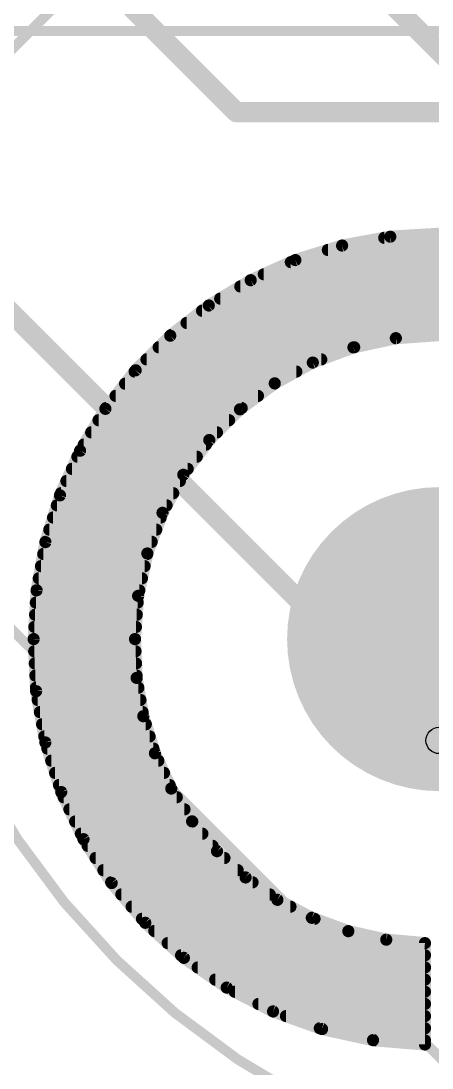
# Model space of a CAD drawing. Extents: x -0.14 to 1.59, y -0.14 to 1.59.
# Drawn here: x 0.214 to 0.417, y 0.208 to 0.725 of the extents above; entities that cross this region are included whole.
import ezdxf

# ---------------------------------------------------------------- set-up
doc = ezdxf.new("R2010")
doc.units = 0
for name, color, linetype in [('1', 14, 'CONTINUOUS'), ('16', 174, 'CONTINUOUS'), ('17', 94, 'CONTINUOUS'), ('21', 251, 'CONTINUOUS'), ('22', 251, 'CONTINUOUS'), ('44', 251, 'CONTINUOUS')]:
    doc.layers.add(name, color=color, linetype=linetype)

# ---------------------------------------------------------------- blocks, each defined once
blk = doc.blocks.new('PIE')
at = {"const_width": 0.5}
blk.add_lwpolyline([(0, -0.25, 1), (0, 0.25, 1), (0, -0.25)], format="xyb", dxfattribs=at)
blk = doc.blocks.new('SQUAREP')
blk.add_solid([(-0.5, -0.5), (0.5, -0.5), (-0.5, 0.5), (0.5, 0.5)])

msp = doc.modelspace()

# ---------------------------------------------------------------- linework, layer by layer
at = {"layer": '1', "const_width": 0.01}
for points in [[(0.55, 0.58), (0.37, 0.76)], [(0.137216, 0.652784), (0.42, 0.37)]]:
    msp.add_lwpolyline(points, dxfattribs=at)
at = {"layer": '1', "const_width": 0.005}
msp.add_lwpolyline([(0.418232, 0.368232, 1), (0.421768, 0.371768)], format="xyb", dxfattribs=at)
at = {"layer": '16'}
for points, const_width in [([(0.16, 0.84), (0.32, 0.68)], 0.01), ([(0.32, 0.68), (0.460141, 0.68)], 0.01), ([(0.475, 0.65), (0.42, 0.595)], 0.01), ([(0.372137, 0.614188), (0.395893, 0.618542)], 0.006), ([(0.372137, 0.614188), (0.395893, 0.618542)], 0.006), ([(0.392936, 0.618), (0.447064, 0.618)], 0.006), ([(0.392936, 0.618), (0.447064, 0.618)], 0.006), ([(0.395893, 0.618542), (0.42, 0.62)], 0.006), ([(0.395893, 0.618542), (0.42, 0.62)], 0.006), ([(0.349079, 0.607003), (0.372137, 0.614188)], 0.006), ([(0.349079, 0.607003), (0.372137, 0.614188)], 0.006), ([(0.365114, 0.612), (0.474886, 0.612)], 0.006), ([(0.365114, 0.612), (0.474886, 0.612)], 0.006), ([(0.327055, 0.597091), (0.349079, 0.607003)], 0.006), ([(0.327055, 0.597091), (0.349079, 0.607003)], 0.006), ([(0.34685, 0.606), (0.49315, 0.606)], 0.006), ([(0.34685, 0.606), (0.49315, 0.606)], 0.006), ([(0.306387, 0.584597), (0.327055, 0.597091)], 0.006), ([(0.306387, 0.584597), (0.327055, 0.597091)], 0.006), ([(0.333518, 0.6), (0.506481, 0.6)], 0.006), ([(0.333518, 0.6), (0.506481, 0.6)], 0.006), ([(0.321942, 0.594), (0.518058, 0.594)], 0.006), ([(0.321942, 0.594), (0.518058, 0.594)], 0.006), ([(0.312017, 0.588), (0.527983, 0.588)], 0.006), ([(0.312017, 0.588), (0.527983, 0.588)], 0.006), ([(0.287375, 0.569702), (0.306387, 0.584597)], 0.006), ([(0.287375, 0.569702), (0.306387, 0.584597)], 0.006), ([(0.303072, 0.582), (0.536927, 0.582)], 0.006), ([(0.303072, 0.582), (0.536927, 0.582)], 0.006), ([(0.295414, 0.576), (0.544586, 0.576)], 0.006), ([(0.295414, 0.576), (0.544586, 0.576)], 0.006), ([(0.270298, 0.552625), (0.287375, 0.569702)], 0.006), ([(0.270298, 0.552625), (0.287375, 0.569702)], 0.006), ([(0.287756, 0.57), (0.42, 0.57)], 0.006), ([(0.287756, 0.57), (0.42, 0.57)], 0.006), ([(0.398653, 0.568473), (0.37774, 0.563924)], 0.006), ([(0.398653, 0.568473), (0.37774, 0.563924)], 0.006), ([(0.42, 0.57), (0.398653, 0.568473)], 0.006), ([(0.42, 0.57), (0.398653, 0.568473)], 0.006), ([(0.281673, 0.564), (0.37809, 0.564)], 0.006), ([(0.281673, 0.564), (0.37809, 0.564)], 0.006), ([(0.37774, 0.563924), (0.357688, 0.556445)], 0.006), ([(0.37774, 0.563924), (0.357688, 0.556445)], 0.006), ([(0.275673, 0.558), (0.361858, 0.558)], 0.006), ([(0.275673, 0.558), (0.361858, 0.558)], 0.006), ([(0.357688, 0.556445), (0.338904, 0.546188)], 0.006), ([(0.357688, 0.556445), (0.338904, 0.546188)], 0.006), ([(0.255403, 0.533613), (0.270298, 0.552625)], 0.006), ([(0.255403, 0.533613), (0.270298, 0.552625)], 0.006), ([(0.269809, 0.552), (0.349548, 0.552)], 0.006), ([(0.269809, 0.552), (0.349548, 0.552)], 0.006), ([(0.265108, 0.546), (0.338653, 0.546)], 0.006), ([(0.265108, 0.546), (0.338653, 0.546)], 0.006), ([(0.338904, 0.546188), (0.321771, 0.533362)], 0.006), ([(0.338904, 0.546188), (0.321771, 0.533362)], 0.006), ([(0.260407, 0.54), (0.330638, 0.54)], 0.006), ([(0.260407, 0.54), (0.330638, 0.54)], 0.006), ([(0.242909, 0.512945), (0.255403, 0.533613)], 0.006), ([(0.242909, 0.512945), (0.255403, 0.533613)], 0.006), ([(0.255706, 0.534), (0.322623, 0.534)], 0.006), ([(0.255706, 0.534), (0.322623, 0.534)], 0.006), ([(0.321771, 0.533362), (0.306638, 0.518229)], 0.006), ([(0.321771, 0.533362), (0.306638, 0.518229)], 0.006), ([(0.25201, 0.528), (0.316408, 0.528)], 0.006), ([(0.25201, 0.528), (0.316408, 0.528)], 0.006), ([(0.248383, 0.522), (0.310408, 0.522)], 0.006), ([(0.248383, 0.522), (0.310408, 0.522)], 0.006), ([(0.244756, 0.516), (0.304969, 0.516)], 0.006), ([(0.244756, 0.516), (0.304969, 0.516)], 0.006), ([(0.306638, 0.518229), (0.293812, 0.501096)], 0.006), ([(0.306638, 0.518229), (0.293812, 0.501096)], 0.006), ([(0.232997, 0.490921), (0.242909, 0.512945)], 0.006), ([(0.232997, 0.490921), (0.242909, 0.512945)], 0.006), ([(0.241584, 0.51), (0.300477, 0.51)], 0.006), ([(0.241584, 0.51), (0.300477, 0.51)], 0.006), ([(0.238883, 0.504), (0.295986, 0.504)], 0.006), ([(0.238883, 0.504), (0.295986, 0.504)], 0.006), ([(0.293812, 0.501096), (0.283555, 0.482312)], 0.006), ([(0.293812, 0.501096), (0.283555, 0.482312)], 0.006), ([(0.236183, 0.498), (0.292121, 0.498)], 0.006), ([(0.236183, 0.498), (0.292121, 0.498)], 0.006), ([(0.225812, 0.467863), (0.232997, 0.490921)], 0.006), ([(0.225812, 0.467863), (0.232997, 0.490921)], 0.006), ([(0.233482, 0.492), (0.288845, 0.492)], 0.006), ([(0.233482, 0.492), (0.288845, 0.492)], 0.006), ([(0.231463, 0.486), (0.285569, 0.486)], 0.006), ([(0.231463, 0.486), (0.285569, 0.486)], 0.006), ([(0.229594, 0.48), (0.282693, 0.48)], 0.006), ([(0.229594, 0.48), (0.282693, 0.48)], 0.006), ([(0.283555, 0.482312), (0.276076, 0.46226)], 0.006), ([(0.283555, 0.482312), (0.276076, 0.46226)], 0.006), ([(0.227724, 0.474), (0.280455, 0.474)], 0.006), ([(0.227724, 0.474), (0.280455, 0.474)], 0.006), ([(0.221458, 0.444107), (0.225812, 0.467863)], 0.006), ([(0.221458, 0.444107), (0.225812, 0.467863)], 0.006), ([(0.225854, 0.468), (0.278217, 0.468)], 0.006), ([(0.225854, 0.468), (0.278217, 0.468)], 0.006), ([(0.224737, 0.462), (0.27602, 0.462)], 0.006), ([(0.224737, 0.462), (0.27602, 0.462)], 0.006), ([(0.276076, 0.46226), (0.271527, 0.441347)], 0.006), ([(0.276076, 0.46226), (0.271527, 0.441347)], 0.006), ([(0.223638, 0.456), (0.274714, 0.456)], 0.006), ([(0.223638, 0.456), (0.274714, 0.456)], 0.006), ([(0.222538, 0.45), (0.273409, 0.45)], 0.006), ([(0.222538, 0.45), (0.273409, 0.45)], 0.006), ([(0.22, 0.42), (0.221458, 0.444107)], 0.006), ([(0.22, 0.42), (0.221458, 0.444107)], 0.006), ([(0.221452, 0.444), (0.272104, 0.444)], 0.006), ([(0.221452, 0.444), (0.272104, 0.444)], 0.006), ([(0.271527, 0.441347), (0.27, 0.42)], 0.006), ([(0.271527, 0.441347), (0.27, 0.42)], 0.006), ([(0.221089, 0.438), (0.271288, 0.438)], 0.006), ([(0.221089, 0.438), (0.271288, 0.438)], 0.006), ([(0.220726, 0.432), (0.270858, 0.432)], 0.006), ([(0.220726, 0.432), (0.270858, 0.432)], 0.006), ([(0.220363, 0.426), (0.270429, 0.426)], 0.006), ([(0.220363, 0.426), (0.270429, 0.426)], 0.006), ([(0.42, 0.42), (0.42, 0.37)], 0.01), ([(0.221224, 0.394322), (0.22, 0.42)], 0.006), ([(0.22, 0.42), (0.27, 0.42)], 0.006), ([(0.221224, 0.394322), (0.22, 0.42)], 0.006), ([(0.22, 0.42), (0.27, 0.42)], 0.006), ([(0.27, 0.42), (0.270797, 0.400848)], 0.006), ([(0.27, 0.42), (0.270797, 0.400848)], 0.006), ([(0.220286, 0.414), (0.27025, 0.414)], 0.006), ([(0.220286, 0.414), (0.27025, 0.414)], 0.006), ([(0.220572, 0.408), (0.270499, 0.408)], 0.006), ([(0.220572, 0.408), (0.270499, 0.408)], 0.006), ([(0.220858, 0.402), (0.270749, 0.402)], 0.006), ([(0.220858, 0.402), (0.270749, 0.402)], 0.006), ([(0.270797, 0.400848), (0.274086, 0.381964)], 0.006), ([(0.270797, 0.400848), (0.274086, 0.381964)], 0.006), ([(0.221144, 0.396), (0.271641, 0.396)], 0.006), ([(0.221144, 0.396), (0.271641, 0.396)], 0.006), ([(0.22579, 0.369023), (0.221224, 0.394322)], 0.006), ([(0.22579, 0.369023), (0.221224, 0.394322)], 0.006), ([(0.222004, 0.39), (0.272686, 0.39)], 0.006), ([(0.222004, 0.39), (0.272686, 0.39)], 0.006), ([(0.223087, 0.384), (0.273731, 0.384)], 0.006), ([(0.223087, 0.384), (0.273731, 0.384)], 0.006), ([(0.274086, 0.381964), (0.279812, 0.36367)], 0.006), ([(0.274086, 0.381964), (0.279812, 0.36367)], 0.006), ([(0.22417, 0.378), (0.275327, 0.378)], 0.006), ([(0.22417, 0.378), (0.275327, 0.378)], 0.006), ([(0.225253, 0.372), (0.277205, 0.372)], 0.006), ([(0.225253, 0.372), (0.277205, 0.372)], 0.006), ([(0.233618, 0.344536), (0.22579, 0.369023)], 0.006), ([(0.233618, 0.344536), (0.22579, 0.369023)], 0.006), ([(0.226756, 0.366), (0.279083, 0.366)], 0.006), ([(0.226756, 0.366), (0.279083, 0.366)], 0.006), ([(0.228674, 0.36), (0.281515, 0.36)], 0.006), ([(0.228674, 0.36), (0.281515, 0.36)], 0.006), ([(0.279812, 0.36367), (0.287877, 0.346281)], 0.006), ([(0.279812, 0.36367), (0.287877, 0.346281)], 0.006), ([(0.230593, 0.354), (0.284297, 0.354)], 0.006), ([(0.230593, 0.354), (0.284297, 0.354)], 0.006), ([(0.232511, 0.348), (0.28708, 0.348)], 0.006), ([(0.232511, 0.348), (0.28708, 0.348)], 0.006), ([(0.244576, 0.321281), (0.233618, 0.344536)], 0.006), ([(0.244576, 0.321281), (0.233618, 0.344536)], 0.006), ([(0.287877, 0.346281), (0.298143, 0.330093)], 0.006), ([(0.287877, 0.346281), (0.298143, 0.330093)], 0.006), ([(0.234813, 0.342), (0.290592, 0.342)], 0.006), ([(0.234813, 0.342), (0.290592, 0.342)], 0.006), ([(0.237641, 0.336), (0.294397, 0.336)], 0.006), ([(0.237641, 0.336), (0.294397, 0.336)], 0.006), ([(0.240468, 0.33), (0.298221, 0.33)], 0.006), ([(0.240468, 0.33), (0.298221, 0.33)], 0.006), ([(0.298143, 0.330093), (0.310434, 0.315384)], 0.006), ([(0.298143, 0.330093), (0.310434, 0.315384)], 0.006), ([(0.243295, 0.324), (0.303234, 0.324)], 0.006), ([(0.243295, 0.324), (0.303234, 0.324)], 0.006), ([(0.258475, 0.299655), (0.244576, 0.321281)], 0.006), ([(0.258475, 0.299655), (0.244576, 0.321281)], 0.006), ([(0.246685, 0.318), (0.308248, 0.318)], 0.006), ([(0.246685, 0.318), (0.308248, 0.318)], 0.006), ([(0.310434, 0.315384), (0.32454, 0.302404)], 0.006), ([(0.310434, 0.315384), (0.32454, 0.302404)], 0.006), ([(0.250541, 0.312), (0.314111, 0.312)], 0.006), ([(0.250541, 0.312), (0.314111, 0.312)], 0.006), ([(0.254398, 0.306), (0.320632, 0.306)], 0.006), ([(0.254398, 0.306), (0.320632, 0.306)], 0.006), ([(0.32454, 0.302404), (0.340219, 0.291377)], 0.006), ([(0.32454, 0.302404), (0.340219, 0.291377)], 0.006), ([(0.258254, 0.3), (0.327958, 0.3)], 0.006), ([(0.258254, 0.3), (0.327958, 0.3)], 0.006), ([(0.275079, 0.280028), (0.258475, 0.299655)], 0.006), ([(0.275079, 0.280028), (0.258475, 0.299655)], 0.006), ([(0.263259, 0.294), (0.33649, 0.294)], 0.006), ([(0.263259, 0.294), (0.33649, 0.294)], 0.006), ([(0.268335, 0.288), (0.346674, 0.288)], 0.006), ([(0.268335, 0.288), (0.346674, 0.288)], 0.006), ([(0.340219, 0.291377), (0.357203, 0.282491)], 0.006), ([(0.340219, 0.291377), (0.357203, 0.282491)], 0.006), ([(0.273411, 0.282), (0.358544, 0.282)], 0.006), ([(0.273411, 0.282), (0.358544, 0.282)], 0.006), ([(0.357203, 0.282491), (0.375202, 0.275898)], 0.006), ([(0.357203, 0.282491), (0.375202, 0.275898)], 0.006), ([(0.294102, 0.262737), (0.275079, 0.280028)], 0.006), ([(0.294102, 0.262737), (0.275079, 0.280028)], 0.006), ([(0.27951, 0.276), (0.374923, 0.276)], 0.006), ([(0.27951, 0.276), (0.374923, 0.276)], 0.006), ([(0.375202, 0.275898), (0.393908, 0.27171)], 0.006), ([(0.375202, 0.275898), (0.393908, 0.27171)], 0.006), ([(0.393908, 0.27171), (0.413, 0.27)], 0.006), ([(0.393908, 0.27171), (0.413, 0.27)], 0.006), ([(0.286111, 0.27), (0.413, 0.27)], 0.006), ([(0.286111, 0.27), (0.413, 0.27)], 0.006), ([(0.413, 0.27), (0.413, 0.22)], 0.006), ([(0.413, 0.27), (0.413, 0.22)], 0.006), ([(0.292712, 0.264), (0.413, 0.264)], 0.006), ([(0.292712, 0.264), (0.413, 0.264)], 0.006), ([(0.315219, 0.248076), (0.294102, 0.262737)], 0.006), ([(0.315219, 0.248076), (0.294102, 0.262737)], 0.006), ([(0.300924, 0.258), (0.413, 0.258)], 0.006), ([(0.300924, 0.258), (0.413, 0.258)], 0.006), ([(0.309567, 0.252), (0.413, 0.252)], 0.006), ([(0.309567, 0.252), (0.413, 0.252)], 0.006), ([(0.338069, 0.236297), (0.315219, 0.248076)], 0.006), ([(0.338069, 0.236297), (0.315219, 0.248076)], 0.006), ([(0.319246, 0.246), (0.413, 0.246)], 0.006), ([(0.319246, 0.246), (0.413, 0.246)], 0.006), ([(0.330886, 0.24), (0.413, 0.24)], 0.006), ([(0.330886, 0.24), (0.413, 0.24)], 0.006), ([(0.362261, 0.227602), (0.338069, 0.236297)], 0.006), ([(0.362261, 0.227602), (0.338069, 0.236297)], 0.006), ([(0.34446, 0.234), (0.413, 0.234)], 0.006), ([(0.34446, 0.234), (0.413, 0.234)], 0.006), ([(0.361153, 0.228), (0.413, 0.228)], 0.006), ([(0.361153, 0.228), (0.413, 0.228)], 0.006), ([(0.387382, 0.222138), (0.362261, 0.227602)], 0.006), ([(0.387382, 0.222138), (0.362261, 0.227602)], 0.006), ([(0.413, 0.22), (0.387382, 0.222138)], 0.006), ([(0.413, 0.22), (0.387382, 0.222138)], 0.006), ([(0.389034, 0.222), (0.413, 0.222)], 0.006), ([(0.389034, 0.222), (0.413, 0.222)], 0.006)]:
    msp.add_lwpolyline(points, dxfattribs=dict(at, const_width=const_width))
for points, const_width in [([(0.32, 0.6825, 1), (0.32, 0.6775)], 0.005), ([(0.318232, 0.678232, 1), (0.321768, 0.681768)], 0.005), ([(0.392936, 0.6195, 1), (0.392936, 0.6165)], 0.003), ([(0.392936, 0.6195, 1), (0.392936, 0.6165)], 0.003), ([(0.395802, 0.620039, 1), (0.395983, 0.617045)], 0.003), ([(0.395802, 0.620039, 1), (0.395983, 0.617045)], 0.003), ([(0.396163, 0.617066, 1), (0.395622, 0.620017)], 0.003), ([(0.396163, 0.617066, 1), (0.395622, 0.620017)], 0.003), ([(0.365114, 0.6135, 1), (0.365114, 0.6105)], 0.003), ([(0.365114, 0.6135, 1), (0.365114, 0.6105)], 0.003), ([(0.371866, 0.615664, 1), (0.372407, 0.612713)], 0.003), ([(0.371866, 0.615664, 1), (0.372407, 0.612713)], 0.003), ([(0.372583, 0.612756, 1), (0.371691, 0.61562)], 0.003), ([(0.372583, 0.612756, 1), (0.371691, 0.61562)], 0.003), ([(0.348633, 0.608435, 1), (0.349525, 0.605571)], 0.003), ([(0.348633, 0.608435, 1), (0.349525, 0.605571)], 0.003), ([(0.349695, 0.605635, 1), (0.348463, 0.608371)], 0.003), ([(0.349695, 0.605635, 1), (0.348463, 0.608371)], 0.003), ([(0.34685, 0.6075, 1), (0.34685, 0.6045)], 0.003), ([(0.34685, 0.6075, 1), (0.34685, 0.6045)], 0.003), ([(0.32644, 0.598459, 1), (0.327671, 0.595723)], 0.003), ([(0.32644, 0.598459, 1), (0.327671, 0.595723)], 0.003), ([(0.327831, 0.595807, 1), (0.326279, 0.598375)], 0.003), ([(0.327831, 0.595807, 1), (0.326279, 0.598375)], 0.003), ([(0.333518, 0.6015, 1), (0.333518, 0.5985)], 0.003), ([(0.333518, 0.6015, 1), (0.333518, 0.5985)], 0.003), ([(0.321942, 0.5955, 1), (0.321942, 0.5925)], 0.003), ([(0.321942, 0.5955, 1), (0.321942, 0.5925)], 0.003), ([(0.418232, 0.596768, 1), (0.421768, 0.593232)], 0.005), ([(0.312017, 0.5895, 1), (0.312017, 0.5865)], 0.003), ([(0.312017, 0.5895, 1), (0.312017, 0.5865)], 0.003), ([(0.303072, 0.5835, 1), (0.303072, 0.5805)], 0.003), ([(0.303072, 0.5835, 1), (0.303072, 0.5805)], 0.003), ([(0.305611, 0.585881, 1), (0.307163, 0.583313)], 0.003), ([(0.305611, 0.585881, 1), (0.307163, 0.583313)], 0.003), ([(0.307312, 0.583416, 1), (0.305462, 0.585778)], 0.003), ([(0.307312, 0.583416, 1), (0.305462, 0.585778)], 0.003), ([(0.295414, 0.5775, 1), (0.295414, 0.5745)], 0.003), ([(0.295414, 0.5775, 1), (0.295414, 0.5745)], 0.003), ([(0.28645, 0.570883, 1), (0.288301, 0.568521)], 0.003), ([(0.28645, 0.570883, 1), (0.288301, 0.568521)], 0.003), ([(0.287756, 0.5715, 1), (0.287756, 0.5685)], 0.003), ([(0.287756, 0.5715, 1), (0.287756, 0.5685)], 0.003), ([(0.288436, 0.568641, 1), (0.286315, 0.570763)], 0.003), ([(0.288436, 0.568641, 1), (0.286315, 0.570763)], 0.003), ([(0.398546, 0.569969, 1), (0.39876, 0.566977)], 0.003), ([(0.398546, 0.569969, 1), (0.39876, 0.566977)], 0.003), ([(0.398972, 0.567007, 1), (0.398334, 0.569939)], 0.003), ([(0.398972, 0.567007, 1), (0.398334, 0.569939)], 0.003), ([(0.281673, 0.5655, 1), (0.281673, 0.5625)], 0.003), ([(0.281673, 0.5655, 1), (0.281673, 0.5625)], 0.003), ([(0.377421, 0.56539, 1), (0.378059, 0.562458)], 0.003), ([(0.377421, 0.56539, 1), (0.378059, 0.562458)], 0.003), ([(0.378264, 0.562519, 1), (0.377216, 0.565329)], 0.003), ([(0.378264, 0.562519, 1), (0.377216, 0.565329)], 0.003), ([(0.37809, 0.5625, 1), (0.37809, 0.5655)], 0.003), ([(0.37809, 0.5625, 1), (0.37809, 0.5655)], 0.003), ([(0.275673, 0.5595, 1), (0.275673, 0.5565)], 0.003), ([(0.275673, 0.5595, 1), (0.275673, 0.5565)], 0.003), ([(0.357164, 0.55785, 1), (0.358212, 0.555039)], 0.003), ([(0.357164, 0.55785, 1), (0.358212, 0.555039)], 0.003), ([(0.358407, 0.555128, 1), (0.356969, 0.557761)], 0.003), ([(0.358407, 0.555128, 1), (0.356969, 0.557761)], 0.003), ([(0.361858, 0.5565, 1), (0.361858, 0.5595)], 0.003), ([(0.361858, 0.5565, 1), (0.361858, 0.5595)], 0.003), ([(0.269809, 0.5535, 1), (0.269809, 0.5505)], 0.003), ([(0.269809, 0.5535, 1), (0.269809, 0.5505)], 0.003), ([(0.269237, 0.553685, 1), (0.271359, 0.551564)], 0.003), ([(0.269237, 0.553685, 1), (0.271359, 0.551564)], 0.003), ([(0.271479, 0.551699, 1), (0.269117, 0.55355)], 0.003), ([(0.271479, 0.551699, 1), (0.269117, 0.55355)], 0.003), ([(0.349548, 0.5505, 1), (0.349548, 0.5535)], 0.003), ([(0.349548, 0.5505, 1), (0.349548, 0.5535)], 0.003), ([(0.265108, 0.5475, 1), (0.265108, 0.5445)], 0.003), ([(0.265108, 0.5475, 1), (0.265108, 0.5445)], 0.003), ([(0.338185, 0.547505, 1), (0.339623, 0.544871)], 0.003), ([(0.338185, 0.547505, 1), (0.339623, 0.544871)], 0.003), ([(0.339803, 0.544987, 1), (0.338005, 0.547389)], 0.003), ([(0.339803, 0.544987, 1), (0.338005, 0.547389)], 0.003), ([(0.338653, 0.5445, 1), (0.338653, 0.5475)], 0.003), ([(0.338653, 0.5445, 1), (0.338653, 0.5475)], 0.003), ([(0.260407, 0.5415, 1), (0.260407, 0.5385)], 0.003), ([(0.260407, 0.5415, 1), (0.260407, 0.5385)], 0.003), ([(0.330638, 0.5385, 1), (0.330638, 0.5415)], 0.003), ([(0.330638, 0.5385, 1), (0.330638, 0.5415)], 0.003), ([(0.254222, 0.534538, 1), (0.256584, 0.532688)], 0.003), ([(0.254222, 0.534538, 1), (0.256584, 0.532688)], 0.003), ([(0.256687, 0.532837, 1), (0.254119, 0.534389)], 0.003), ([(0.256687, 0.532837, 1), (0.254119, 0.534389)], 0.003), ([(0.255706, 0.5355, 1), (0.255706, 0.5325)], 0.003), ([(0.255706, 0.5355, 1), (0.255706, 0.5325)], 0.003), ([(0.320872, 0.534563, 1), (0.32267, 0.532162)], 0.003), ([(0.320872, 0.534563, 1), (0.32267, 0.532162)], 0.003), ([(0.322832, 0.532302, 1), (0.32071, 0.534423)], 0.003), ([(0.322832, 0.532302, 1), (0.32071, 0.534423)], 0.003), ([(0.322623, 0.5325, 1), (0.322623, 0.5355)], 0.003), ([(0.322623, 0.5325, 1), (0.322623, 0.5355)], 0.003), ([(0.25201, 0.5295, 1), (0.25201, 0.5265)], 0.003), ([(0.25201, 0.5295, 1), (0.25201, 0.5265)], 0.003), ([(0.316408, 0.5265, 1), (0.316408, 0.5295)], 0.003), ([(0.316408, 0.5265, 1), (0.316408, 0.5295)], 0.003), ([(0.248383, 0.5235, 1), (0.248383, 0.5205)], 0.003), ([(0.248383, 0.5235, 1), (0.248383, 0.5205)], 0.003), ([(0.310408, 0.5205, 1), (0.310408, 0.5235)], 0.003), ([(0.310408, 0.5205, 1), (0.310408, 0.5235)], 0.003), ([(0.244756, 0.5175, 1), (0.244756, 0.5145)], 0.003), ([(0.244756, 0.5175, 1), (0.244756, 0.5145)], 0.003), ([(0.304969, 0.5145, 1), (0.304969, 0.5175)], 0.003), ([(0.304969, 0.5145, 1), (0.304969, 0.5175)], 0.003), ([(0.305577, 0.51929, 1), (0.307698, 0.517168)], 0.003), ([(0.305577, 0.51929, 1), (0.307698, 0.517168)], 0.003), ([(0.307838, 0.51733, 1), (0.305437, 0.519128)], 0.003), ([(0.307838, 0.51733, 1), (0.305437, 0.519128)], 0.003), ([(0.241584, 0.5115, 1), (0.241584, 0.5085)], 0.003), ([(0.241584, 0.5115, 1), (0.241584, 0.5085)], 0.003), ([(0.241625, 0.513721, 1), (0.244193, 0.512169)], 0.003), ([(0.241625, 0.513721, 1), (0.244193, 0.512169)], 0.003), ([(0.244277, 0.512329, 1), (0.241541, 0.51356)], 0.003), ([(0.244277, 0.512329, 1), (0.241541, 0.51356)], 0.003), ([(0.300477, 0.5085, 1), (0.300477, 0.5115)], 0.003), ([(0.300477, 0.5085, 1), (0.300477, 0.5115)], 0.003), ([(0.238883, 0.5055, 1), (0.238883, 0.5025)], 0.003), ([(0.238883, 0.5055, 1), (0.238883, 0.5025)], 0.003), ([(0.295986, 0.5025, 1), (0.295986, 0.5055)], 0.003), ([(0.295986, 0.5025, 1), (0.295986, 0.5055)], 0.003), ([(0.292611, 0.501995, 1), (0.295013, 0.500197)], 0.003), ([(0.292611, 0.501995, 1), (0.295013, 0.500197)], 0.003), ([(0.295129, 0.500377, 1), (0.292495, 0.501815)], 0.003), ([(0.295129, 0.500377, 1), (0.292495, 0.501815)], 0.003), ([(0.236183, 0.4995, 1), (0.236183, 0.4965)], 0.003), ([(0.236183, 0.4995, 1), (0.236183, 0.4965)], 0.003), ([(0.292121, 0.4965, 1), (0.292121, 0.4995)], 0.003), ([(0.292121, 0.4965, 1), (0.292121, 0.4995)], 0.003), ([(0.231629, 0.491537, 1), (0.234365, 0.490305)], 0.003), ([(0.231629, 0.491537, 1), (0.234365, 0.490305)], 0.003), ([(0.234429, 0.490475, 1), (0.231565, 0.491367)], 0.003), ([(0.234429, 0.490475, 1), (0.231565, 0.491367)], 0.003), ([(0.233482, 0.4935, 1), (0.233482, 0.4905)], 0.003), ([(0.233482, 0.4935, 1), (0.233482, 0.4905)], 0.003), ([(0.288845, 0.4905, 1), (0.288845, 0.4935)], 0.003), ([(0.288845, 0.4905, 1), (0.288845, 0.4935)], 0.003), ([(0.231463, 0.4875, 1), (0.231463, 0.4845)], 0.003), ([(0.231463, 0.4875, 1), (0.231463, 0.4845)], 0.003), ([(0.285569, 0.4845, 1), (0.285569, 0.4875)], 0.003), ([(0.285569, 0.4845, 1), (0.285569, 0.4875)], 0.003), ([(0.229594, 0.4815, 1), (0.229594, 0.4785)], 0.003), ([(0.229594, 0.4815, 1), (0.229594, 0.4785)], 0.003), ([(0.282239, 0.483031, 1), (0.284872, 0.481593)], 0.003), ([(0.282239, 0.483031, 1), (0.284872, 0.481593)], 0.003), ([(0.284961, 0.481788, 1), (0.28215, 0.482836)], 0.003), ([(0.284961, 0.481788, 1), (0.28215, 0.482836)], 0.003), ([(0.282693, 0.4785, 1), (0.282693, 0.4815)], 0.003), ([(0.282693, 0.4785, 1), (0.282693, 0.4815)], 0.003), ([(0.227724, 0.4755, 1), (0.227724, 0.4725)], 0.003), ([(0.227724, 0.4755, 1), (0.227724, 0.4725)], 0.003), ([(0.280455, 0.4725, 1), (0.280455, 0.4755)], 0.003), ([(0.280455, 0.4725, 1), (0.280455, 0.4755)], 0.003), ([(0.227287, 0.467593, 1), (0.224336, 0.468134)], 0.003), ([(0.227287, 0.467593, 1), (0.224336, 0.468134)], 0.003), ([(0.225854, 0.4695, 1), (0.225854, 0.4665)], 0.003), ([(0.225854, 0.4695, 1), (0.225854, 0.4665)], 0.003), ([(0.278217, 0.4665, 1), (0.278217, 0.4695)], 0.003), ([(0.278217, 0.4665, 1), (0.278217, 0.4695)], 0.003), ([(0.224737, 0.4635, 1), (0.224737, 0.4605)], 0.003), ([(0.224737, 0.4635, 1), (0.224737, 0.4605)], 0.003), ([(0.22438, 0.468309, 1), (0.227244, 0.467417)], 0.003), ([(0.22438, 0.468309, 1), (0.227244, 0.467417)], 0.003), ([(0.277542, 0.461941, 1), (0.27461, 0.462579)], 0.003), ([(0.277542, 0.461941, 1), (0.27461, 0.462579)], 0.003), ([(0.27602, 0.4605, 1), (0.27602, 0.4635)], 0.003), ([(0.27602, 0.4605, 1), (0.27602, 0.4635)], 0.003), ([(0.274671, 0.462784, 1), (0.277481, 0.461736)], 0.003), ([(0.274671, 0.462784, 1), (0.277481, 0.461736)], 0.003), ([(0.223638, 0.4575, 1), (0.223638, 0.4545)], 0.003), ([(0.223638, 0.4575, 1), (0.223638, 0.4545)], 0.003), ([(0.274714, 0.4545, 1), (0.274714, 0.4575)], 0.003), ([(0.274714, 0.4545, 1), (0.274714, 0.4575)], 0.003), ([(0.222538, 0.4515, 1), (0.222538, 0.4485)], 0.003), ([(0.222538, 0.4515, 1), (0.222538, 0.4485)], 0.003), ([(0.273409, 0.4485, 1), (0.273409, 0.4515)], 0.003), ([(0.273409, 0.4485, 1), (0.273409, 0.4515)], 0.003), ([(0.221452, 0.4455, 1), (0.221452, 0.4425)], 0.003), ([(0.221452, 0.4455, 1), (0.221452, 0.4425)], 0.003), ([(0.219983, 0.444378, 1), (0.222934, 0.443837)], 0.003), ([(0.219983, 0.444378, 1), (0.222934, 0.443837)], 0.003), ([(0.222955, 0.444017, 1), (0.219961, 0.444198)], 0.003), ([(0.222955, 0.444017, 1), (0.219961, 0.444198)], 0.003), ([(0.273023, 0.44124, 1), (0.270031, 0.441454)], 0.003), ([(0.273023, 0.44124, 1), (0.270031, 0.441454)], 0.003), ([(0.272104, 0.4425, 1), (0.272104, 0.4455)], 0.003), ([(0.272104, 0.4425, 1), (0.272104, 0.4455)], 0.003), ([(0.221089, 0.4395, 1), (0.221089, 0.4365)], 0.003), ([(0.221089, 0.4395, 1), (0.221089, 0.4365)], 0.003), ([(0.270061, 0.441666, 1), (0.272993, 0.441028)], 0.003), ([(0.270061, 0.441666, 1), (0.272993, 0.441028)], 0.003), ([(0.271288, 0.4365, 1), (0.271288, 0.4395)], 0.003), ([(0.271288, 0.4365, 1), (0.271288, 0.4395)], 0.003), ([(0.220726, 0.4335, 1), (0.220726, 0.4305)], 0.003), ([(0.220726, 0.4335, 1), (0.220726, 0.4305)], 0.003), ([(0.270858, 0.4305, 1), (0.270858, 0.4335)], 0.003), ([(0.270858, 0.4305, 1), (0.270858, 0.4335)], 0.003), ([(0.220363, 0.4275, 1), (0.220363, 0.4245)], 0.003), ([(0.220363, 0.4275, 1), (0.220363, 0.4245)], 0.003), ([(0.270429, 0.4245, 1), (0.270429, 0.4275)], 0.003), ([(0.270429, 0.4245, 1), (0.270429, 0.4275)], 0.003), ([(0.4225, 0.42, 1), (0.4175, 0.42)], 0.005), ([(0.221498, 0.420071, 1), (0.218502, 0.419929)], 0.003), ([(0.22, 0.4215, 1), (0.22, 0.4185)], 0.003), ([(0.221498, 0.420071, 1), (0.218502, 0.419929)], 0.003), ([(0.22, 0.4215, 1), (0.22, 0.4185)], 0.003), ([(0.218503, 0.420091, 1), (0.221497, 0.419909)], 0.003), ([(0.218503, 0.420091, 1), (0.221497, 0.419909)], 0.003), ([(0.271499, 0.420062, 1), (0.268501, 0.419938)], 0.003), ([(0.271499, 0.420062, 1), (0.268501, 0.419938)], 0.003), ([(0.268504, 0.420107, 1), (0.271496, 0.419893)], 0.003), ([(0.268504, 0.420107, 1), (0.271496, 0.419893)], 0.003), ([(0.27, 0.4185, 1), (0.27, 0.4215)], 0.003), ([(0.27, 0.4185, 1), (0.27, 0.4215)], 0.003), ([(0.220286, 0.4155, 1), (0.220286, 0.4125)], 0.003), ([(0.220286, 0.4155, 1), (0.220286, 0.4125)], 0.003), ([(0.27025, 0.4125, 1), (0.27025, 0.4155)], 0.003), ([(0.27025, 0.4125, 1), (0.27025, 0.4155)], 0.003), ([(0.220572, 0.4095, 1), (0.220572, 0.4065)], 0.003), ([(0.220572, 0.4095, 1), (0.220572, 0.4065)], 0.003), ([(0.270499, 0.4065, 1), (0.270499, 0.4095)], 0.003), ([(0.270499, 0.4065, 1), (0.270499, 0.4095)], 0.003), ([(0.220858, 0.4035, 1), (0.220858, 0.4005)], 0.003), ([(0.220858, 0.4035, 1), (0.220858, 0.4005)], 0.003), ([(0.272274, 0.401105, 1), (0.269319, 0.400591)], 0.003), ([(0.272274, 0.401105, 1), (0.269319, 0.400591)], 0.003), ([(0.270749, 0.4005, 1), (0.270749, 0.4035)], 0.003), ([(0.270749, 0.4005, 1), (0.270749, 0.4035)], 0.003), ([(0.221144, 0.3975, 1), (0.221144, 0.3945)], 0.003), ([(0.221144, 0.3975, 1), (0.221144, 0.3945)], 0.003), ([(0.269298, 0.400786, 1), (0.272295, 0.40091)], 0.003), ([(0.269298, 0.400786, 1), (0.272295, 0.40091)], 0.003), ([(0.271641, 0.3945, 1), (0.271641, 0.3975)], 0.003), ([(0.271641, 0.3945, 1), (0.271641, 0.3975)], 0.003), ([(0.2227, 0.394588, 1), (0.219748, 0.394055)], 0.003), ([(0.2227, 0.394588, 1), (0.219748, 0.394055)], 0.003), ([(0.219726, 0.39425, 1), (0.222723, 0.394393)], 0.003), ([(0.219726, 0.39425, 1), (0.222723, 0.394393)], 0.003), ([(0.222004, 0.3915, 1), (0.222004, 0.3885)], 0.003), ([(0.222004, 0.3915, 1), (0.222004, 0.3885)], 0.003), ([(0.272686, 0.3885, 1), (0.272686, 0.3915)], 0.003), ([(0.272686, 0.3885, 1), (0.272686, 0.3915)], 0.003), ([(0.223087, 0.3855, 1), (0.223087, 0.3825)], 0.003), ([(0.223087, 0.3855, 1), (0.223087, 0.3825)], 0.003), ([(0.275518, 0.382412, 1), (0.272654, 0.381516)], 0.003), ([(0.275518, 0.382412, 1), (0.272654, 0.381516)], 0.003), ([(0.272608, 0.381706, 1), (0.275564, 0.382221)], 0.003), ([(0.272608, 0.381706, 1), (0.275564, 0.382221)], 0.003), ([(0.273731, 0.3825, 1), (0.273731, 0.3855)], 0.003), ([(0.273731, 0.3825, 1), (0.273731, 0.3855)], 0.003), ([(0.22417, 0.3795, 1), (0.22417, 0.3765)], 0.003), ([(0.22417, 0.3795, 1), (0.22417, 0.3765)], 0.003), ([(0.275327, 0.3765, 1), (0.275327, 0.3795)], 0.003), ([(0.275327, 0.3765, 1), (0.275327, 0.3795)], 0.003), ([(0.225253, 0.3735, 1), (0.225253, 0.3705)], 0.003), ([(0.225253, 0.3735, 1), (0.225253, 0.3705)], 0.003), ([(0.227218, 0.36948, 1), (0.224361, 0.368566)], 0.003), ([(0.227218, 0.36948, 1), (0.224361, 0.368566)], 0.003), ([(0.277205, 0.3705, 1), (0.277205, 0.3735)], 0.003), ([(0.277205, 0.3705, 1), (0.277205, 0.3735)], 0.003), ([(0.4175, 0.37, 1), (0.4225, 0.37)], 0.005), ([(0.224314, 0.368756, 1), (0.227266, 0.369289)], 0.003), ([(0.224314, 0.368756, 1), (0.227266, 0.369289)], 0.003), ([(0.226756, 0.3675, 1), (0.226756, 0.3645)], 0.003), ([(0.226756, 0.3675, 1), (0.226756, 0.3645)], 0.003), ([(0.279083, 0.3645, 1), (0.279083, 0.3675)], 0.003), ([(0.279083, 0.3645, 1), (0.279083, 0.3675)], 0.003), ([(0.228674, 0.3615, 1), (0.228674, 0.3585)], 0.003), ([(0.228674, 0.3615, 1), (0.228674, 0.3585)], 0.003), ([(0.281173, 0.364302, 1), (0.278451, 0.363039)], 0.003), ([(0.281173, 0.364302, 1), (0.278451, 0.363039)], 0.003), ([(0.278381, 0.363222, 1), (0.281244, 0.364118)], 0.003), ([(0.278381, 0.363222, 1), (0.281244, 0.364118)], 0.003), ([(0.281515, 0.3585, 1), (0.281515, 0.3615)], 0.003), ([(0.281515, 0.3585, 1), (0.281515, 0.3615)], 0.003), ([(0.230593, 0.3555, 1), (0.230593, 0.3525)], 0.003), ([(0.230593, 0.3555, 1), (0.230593, 0.3525)], 0.003), ([(0.284297, 0.3525, 1), (0.284297, 0.3555)], 0.003), ([(0.284297, 0.3525, 1), (0.284297, 0.3555)], 0.003), ([(0.232511, 0.3495, 1), (0.232511, 0.3465)], 0.003), ([(0.232511, 0.3495, 1), (0.232511, 0.3465)], 0.003), ([(0.234975, 0.345176, 1), (0.232261, 0.343897)], 0.003), ([(0.234975, 0.345176, 1), (0.232261, 0.343897)], 0.003), ([(0.232189, 0.34408, 1), (0.235047, 0.344993)], 0.003), ([(0.232189, 0.34408, 1), (0.235047, 0.344993)], 0.003), ([(0.289144, 0.347084, 1), (0.286611, 0.345478)], 0.003), ([(0.289144, 0.347084, 1), (0.286611, 0.345478)], 0.003), ([(0.286517, 0.34565, 1), (0.289238, 0.346912)], 0.003), ([(0.286517, 0.34565, 1), (0.289238, 0.346912)], 0.003), ([(0.28708, 0.3465, 1), (0.28708, 0.3495)], 0.003), ([(0.28708, 0.3465, 1), (0.28708, 0.3495)], 0.003), ([(0.234813, 0.3435, 1), (0.234813, 0.3405)], 0.003), ([(0.234813, 0.3435, 1), (0.234813, 0.3405)], 0.003), ([(0.290592, 0.3405, 1), (0.290592, 0.3435)], 0.003), ([(0.290592, 0.3405, 1), (0.290592, 0.3435)], 0.003), ([(0.237641, 0.3375, 1), (0.237641, 0.3345)], 0.003), ([(0.237641, 0.3375, 1), (0.237641, 0.3345)], 0.003), ([(0.294397, 0.3345, 1), (0.294397, 0.3375)], 0.003), ([(0.294397, 0.3345, 1), (0.294397, 0.3375)], 0.003), ([(0.240468, 0.3315, 1), (0.240468, 0.3285)], 0.003), ([(0.240468, 0.3315, 1), (0.240468, 0.3285)], 0.003), ([(0.299294, 0.331055, 1), (0.296992, 0.329131)], 0.003), ([(0.299294, 0.331055, 1), (0.296992, 0.329131)], 0.003), ([(0.296876, 0.32929, 1), (0.29941, 0.330896)], 0.003), ([(0.296876, 0.32929, 1), (0.29941, 0.330896)], 0.003), ([(0.298221, 0.3285, 1), (0.298221, 0.3315)], 0.003), ([(0.298221, 0.3285, 1), (0.298221, 0.3315)], 0.003), ([(0.243295, 0.3255, 1), (0.243295, 0.3225)], 0.003), ([(0.243295, 0.3255, 1), (0.243295, 0.3225)], 0.003), ([(0.303234, 0.3225, 1), (0.303234, 0.3255)], 0.003), ([(0.303234, 0.3225, 1), (0.303234, 0.3255)], 0.003), ([(0.245838, 0.322092, 1), (0.243314, 0.32047)], 0.003), ([(0.245838, 0.322092, 1), (0.243314, 0.32047)], 0.003), ([(0.243219, 0.320642, 1), (0.245933, 0.321921)], 0.003), ([(0.243219, 0.320642, 1), (0.245933, 0.321921)], 0.003), ([(0.246685, 0.3195, 1), (0.246685, 0.3165)], 0.003), ([(0.246685, 0.3195, 1), (0.246685, 0.3165)], 0.003), ([(0.308248, 0.3165, 1), (0.308248, 0.3195)], 0.003), ([(0.308248, 0.3165, 1), (0.308248, 0.3195)], 0.003), ([(0.31145, 0.316488, 1), (0.309418, 0.31428)], 0.003), ([(0.31145, 0.316488, 1), (0.309418, 0.31428)], 0.003), ([(0.309283, 0.314422, 1), (0.311585, 0.316346)], 0.003), ([(0.309283, 0.314422, 1), (0.311585, 0.316346)], 0.003), ([(0.250541, 0.3135, 1), (0.250541, 0.3105)], 0.003), ([(0.250541, 0.3135, 1), (0.250541, 0.3105)], 0.003), ([(0.314111, 0.3105, 1), (0.314111, 0.3135)], 0.003), ([(0.314111, 0.3105, 1), (0.314111, 0.3135)], 0.003), ([(0.254398, 0.3075, 1), (0.254398, 0.3045)], 0.003), ([(0.254398, 0.3075, 1), (0.254398, 0.3045)], 0.003), ([(0.320632, 0.3045, 1), (0.320632, 0.3075)], 0.003), ([(0.320632, 0.3045, 1), (0.320632, 0.3075)], 0.003), ([(0.325403, 0.303631, 1), (0.323677, 0.301177)], 0.003), ([(0.325403, 0.303631, 1), (0.323677, 0.301177)], 0.003), ([(0.323524, 0.301301, 1), (0.325555, 0.303508)], 0.003), ([(0.323524, 0.301301, 1), (0.325555, 0.303508)], 0.003), ([(0.258254, 0.3015, 1), (0.258254, 0.2985)], 0.003), ([(0.258254, 0.3015, 1), (0.258254, 0.2985)], 0.003), ([(0.259621, 0.300624, 1), (0.25733, 0.298686)], 0.003), ([(0.259621, 0.300624, 1), (0.25733, 0.298686)], 0.003), ([(0.257214, 0.298844, 1), (0.259737, 0.300466)], 0.003), ([(0.257214, 0.298844, 1), (0.259737, 0.300466)], 0.003), ([(0.327958, 0.2985, 1), (0.327958, 0.3015)], 0.003), ([(0.327958, 0.2985, 1), (0.327958, 0.3015)], 0.003), ([(0.263259, 0.2955, 1), (0.263259, 0.2925)], 0.003), ([(0.263259, 0.2955, 1), (0.263259, 0.2925)], 0.003), ([(0.33649, 0.2925, 1), (0.33649, 0.2955)], 0.003), ([(0.33649, 0.2925, 1), (0.33649, 0.2955)], 0.003), ([(0.268335, 0.2895, 1), (0.268335, 0.2865)], 0.003), ([(0.268335, 0.2895, 1), (0.268335, 0.2865)], 0.003), ([(0.340914, 0.292706, 1), (0.339523, 0.290048)], 0.003), ([(0.340914, 0.292706, 1), (0.339523, 0.290048)], 0.003), ([(0.339356, 0.29015, 1), (0.341082, 0.292604)], 0.003), ([(0.339356, 0.29015, 1), (0.341082, 0.292604)], 0.003), ([(0.346674, 0.2865, 1), (0.346674, 0.2895)], 0.003), ([(0.346674, 0.2865, 1), (0.346674, 0.2895)], 0.003), ([(0.273411, 0.2835, 1), (0.273411, 0.2805)], 0.003), ([(0.273411, 0.2835, 1), (0.273411, 0.2805)], 0.003), ([(0.357719, 0.283899, 1), (0.356687, 0.281083)], 0.003), ([(0.357719, 0.283899, 1), (0.356687, 0.281083)], 0.003), ([(0.356508, 0.281162, 1), (0.357899, 0.28382)], 0.003), ([(0.356508, 0.281162, 1), (0.357899, 0.28382)], 0.003), ([(0.358544, 0.2805, 1), (0.358544, 0.2835)], 0.003), ([(0.358544, 0.2805, 1), (0.358544, 0.2835)], 0.003), ([(0.276088, 0.281138, 1), (0.27407, 0.278918)], 0.003), ([(0.276088, 0.281138, 1), (0.27407, 0.278918)], 0.003), ([(0.273933, 0.27906, 1), (0.276224, 0.280997)], 0.003), ([(0.273933, 0.27906, 1), (0.276224, 0.280997)], 0.003), ([(0.27951, 0.2775, 1), (0.27951, 0.2745)], 0.003), ([(0.27951, 0.2775, 1), (0.27951, 0.2745)], 0.003), ([(0.374923, 0.2745, 1), (0.374923, 0.2775)], 0.003), ([(0.374923, 0.2745, 1), (0.374923, 0.2775)], 0.003), ([(0.37553, 0.277362, 1), (0.374875, 0.274434)], 0.003), ([(0.37553, 0.277362, 1), (0.374875, 0.274434)], 0.003), ([(0.374686, 0.274489, 1), (0.375718, 0.277306)], 0.003), ([(0.374686, 0.274489, 1), (0.375718, 0.277306)], 0.003), ([(0.394042, 0.273204, 1), (0.393774, 0.270216)], 0.003), ([(0.394042, 0.273204, 1), (0.393774, 0.270216)], 0.003), ([(0.39358, 0.270246, 1), (0.394236, 0.273174)], 0.003), ([(0.39358, 0.270246, 1), (0.394236, 0.273174)], 0.003), ([(0.286111, 0.2715, 1), (0.286111, 0.2685)], 0.003), ([(0.286111, 0.2715, 1), (0.286111, 0.2685)], 0.003), ([(0.4145, 0.27, 1), (0.4115, 0.27)], 0.003), ([(0.4145, 0.27, 1), (0.4115, 0.27)], 0.003), ([(0.412866, 0.268506, 1), (0.413134, 0.271494)], 0.003), ([(0.412866, 0.268506, 1), (0.413134, 0.271494)], 0.003), ([(0.413, 0.2685, 1), (0.413, 0.2715)], 0.003), ([(0.413, 0.2685, 1), (0.413, 0.2715)], 0.003), ([(0.292712, 0.2655, 1), (0.292712, 0.2625)], 0.003), ([(0.292712, 0.2655, 1), (0.292712, 0.2625)], 0.003), ([(0.294957, 0.263969, 1), (0.293246, 0.261505)], 0.003), ([(0.294957, 0.263969, 1), (0.293246, 0.261505)], 0.003), ([(0.293093, 0.261627, 1), (0.295111, 0.263847)], 0.003), ([(0.293093, 0.261627, 1), (0.295111, 0.263847)], 0.003), ([(0.413, 0.2625, 1), (0.413, 0.2655)], 0.003), ([(0.413, 0.2625, 1), (0.413, 0.2655)], 0.003), ([(0.300924, 0.2595, 1), (0.300924, 0.2565)], 0.003), ([(0.300924, 0.2595, 1), (0.300924, 0.2565)], 0.003), ([(0.413, 0.2565, 1), (0.413, 0.2595)], 0.003), ([(0.413, 0.2565, 1), (0.413, 0.2595)], 0.003), ([(0.309567, 0.2535, 1), (0.309567, 0.2505)], 0.003), ([(0.309567, 0.2535, 1), (0.309567, 0.2505)], 0.003), ([(0.413, 0.2505, 1), (0.413, 0.2535)], 0.003), ([(0.413, 0.2505, 1), (0.413, 0.2535)], 0.003), ([(0.315906, 0.249409, 1), (0.314532, 0.246743)], 0.003), ([(0.315906, 0.249409, 1), (0.314532, 0.246743)], 0.003), ([(0.314363, 0.246844, 1), (0.316074, 0.249308)], 0.003), ([(0.314363, 0.246844, 1), (0.316074, 0.249308)], 0.003), ([(0.319246, 0.2475, 1), (0.319246, 0.2445)], 0.003), ([(0.319246, 0.2475, 1), (0.319246, 0.2445)], 0.003), ([(0.413, 0.2445, 1), (0.413, 0.2475)], 0.003), ([(0.413, 0.2445, 1), (0.413, 0.2475)], 0.003), ([(0.330886, 0.2415, 1), (0.330886, 0.2385)], 0.003), ([(0.330886, 0.2415, 1), (0.330886, 0.2385)], 0.003), ([(0.413, 0.2385, 1), (0.413, 0.2415)], 0.003), ([(0.413, 0.2385, 1), (0.413, 0.2415)], 0.003), ([(0.338577, 0.237709, 1), (0.337562, 0.234886)], 0.003), ([(0.338577, 0.237709, 1), (0.337562, 0.234886)], 0.003), ([(0.337382, 0.234964, 1), (0.338756, 0.23763)], 0.003), ([(0.337382, 0.234964, 1), (0.338756, 0.23763)], 0.003), ([(0.34446, 0.2355, 1), (0.34446, 0.2325)], 0.003), ([(0.34446, 0.2355, 1), (0.34446, 0.2325)], 0.003), ([(0.413, 0.2325, 1), (0.413, 0.2355)], 0.003), ([(0.413, 0.2325, 1), (0.413, 0.2355)], 0.003), ([(0.361153, 0.2295, 1), (0.361153, 0.2265)], 0.003), ([(0.361153, 0.2295, 1), (0.361153, 0.2265)], 0.003), ([(0.36258, 0.229067, 1), (0.361943, 0.226136)], 0.003), ([(0.36258, 0.229067, 1), (0.361943, 0.226136)], 0.003), ([(0.361754, 0.22619, 1), (0.362769, 0.229013)], 0.003), ([(0.361754, 0.22619, 1), (0.362769, 0.229013)], 0.003), ([(0.413, 0.2265, 1), (0.413, 0.2295)], 0.003), ([(0.413, 0.2265, 1), (0.413, 0.2295)], 0.003), ([(0.387506, 0.223633, 1), (0.387257, 0.220643)], 0.003), ([(0.387506, 0.223633, 1), (0.387257, 0.220643)], 0.003), ([(0.387063, 0.220672, 1), (0.3877, 0.223604)], 0.003), ([(0.387063, 0.220672, 1), (0.3877, 0.223604)], 0.003), ([(0.389034, 0.2235, 1), (0.389034, 0.2205)], 0.003), ([(0.389034, 0.2235, 1), (0.389034, 0.2205)], 0.003), ([(0.412875, 0.218505, 1), (0.413125, 0.221495)], 0.003), ([(0.412875, 0.218505, 1), (0.413125, 0.221495)], 0.003), ([(0.413, 0.2205, 1), (0.413, 0.2235)], 0.003), ([(0.413, 0.2205, 1), (0.413, 0.2235)], 0.003), ([(0.4115, 0.22, 1), (0.4145, 0.22)], 0.003), ([(0.4115, 0.22, 1), (0.4145, 0.22)], 0.003)]:
    msp.add_lwpolyline(points, format="xyb", dxfattribs=dict(at, const_width=const_width))
at = {"layer": '21', "const_width": 0.005}
for points in [[(0.455853, 0.957583), (0.121787, 0.623516)], [(0.096176, 0.537773), (0.483692, 0.150256)]]:
    msp.add_lwpolyline(points, dxfattribs=at)
msp.add_lwpolyline([(0.53937, 0.146299, 1), (0.53937, 0.933701, 1), (0.53937, 0.146299)], format="xyb", dxfattribs=at)
at = {"layer": '22', "const_width": 0.005}
msp.add_lwpolyline([(0.72, 0.72), (0.12, 0.72)], dxfattribs=at)
msp.add_lwpolyline([(0.12, 0.240711, 0.414214), (0.240711, 0.12)], format="xyb", dxfattribs=at)
at = {"layer": '44'}
msp.add_circle((0.42, 0.37), 0.0065, dxfattribs=at)

# ---------------------------------------------------------------- block references
at = {"layer": '16'}
for p, xscale, yscale in [((0.42, 0.595), 0.025, 0.025), ((0.42, 0.42), 0.15, 0.15)]:
    msp.add_blockref('PIE', p, dxfattribs=dict(at, xscale=xscale, yscale=yscale))
at = {"layer": '17', "xscale": 0.033, "yscale": 0.033}
msp.add_blockref('SQUAREP', (0.42, 0.37), dxfattribs=at)
msp.add_blockref('SQUAREP', (0.42, 0.37), dxfattribs=at)

doc.saveas('drawing.dxf')
